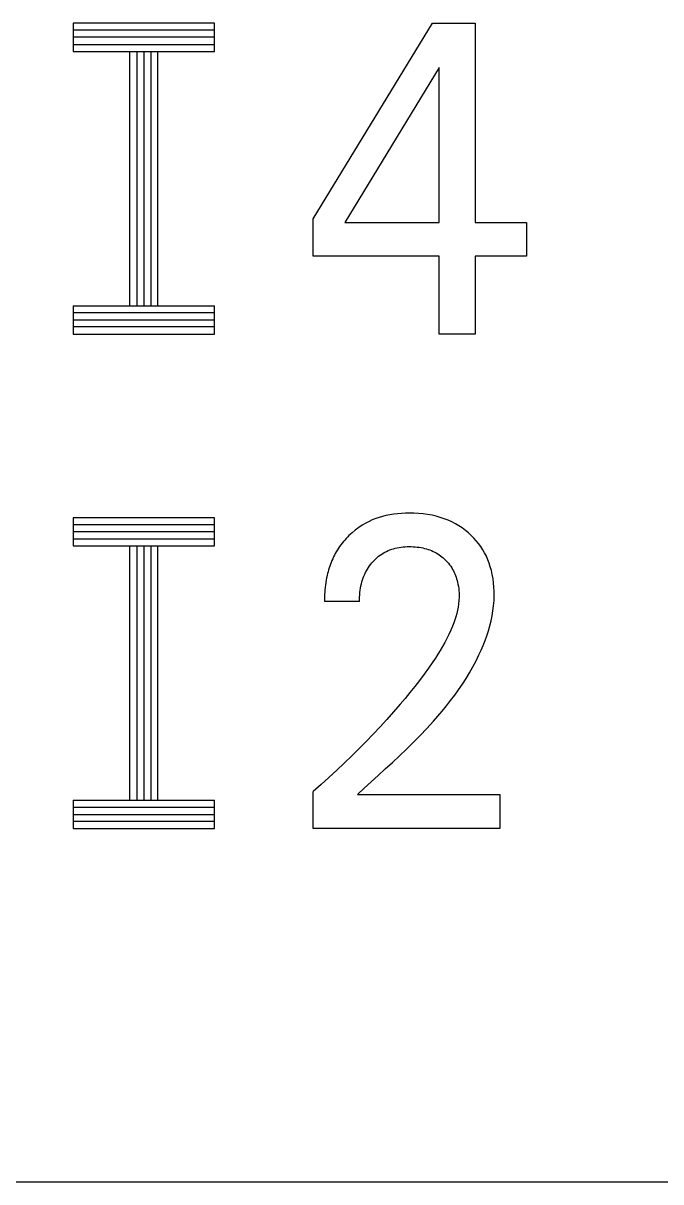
# Model space of a CAD drawing. Extents: x 0 to 420, y 0 to 297.
# Drawn here: x 186.51 to 191.02, y 225.97 to 234.17 of the extents above; entities that cross this region are included whole.
import ezdxf

# ---------------------------------------------------------------- set-up
doc = ezdxf.new("R2010")
doc.units = 0
doc.header["$LTSCALE"] = 23.1
doc.layers.add('10000_FRONT', color=7, linetype='CONTINUOUS')

msp = doc.modelspace()

# ---------------------------------------------------------------- linework, layer by layer
at = {"layer": '10000_FRONT', "color": 7, "linetype": 'CONTINUOUS'}
for p, q in [((186.8601, 234.1684), (186.8601, 233.9684)), ((187.8601, 234.1684), (186.8601, 234.1684)), ((187.8601, 234.1184), (186.8601, 234.1184)), ((187.8601, 233.9684), (187.8601, 234.1684)), ((188.5601, 232.7839), (189.4039, 234.1684)), ((189.4039, 234.1684), (189.7064, 234.1684)), ((189.7064, 234.1684), (189.7064, 232.7589)), ((187.8601, 234.0684), (186.8601, 234.0684)), ((186.8601, 234.0184), (187.8601, 234.0184)), ((186.8601, 233.9684), (187.8601, 233.9684)), ((187.2601, 233.9684), (187.2601, 232.1684)), ((187.3101, 233.9684), (187.3101, 232.1684)), ((187.3601, 233.9684), (187.3601, 232.1684)), ((187.4101, 233.9684), (187.4101, 232.1684)), ((187.4601, 232.1684), (187.4601, 233.9684)), ((189.45, 233.855), (188.7839, 232.7589)), ((189.45, 232.7589), (189.45, 233.855)), ((188.5601, 232.5188), (188.5601, 232.7839)), ((188.7839, 232.7589), (189.45, 232.7589)), ((189.7064, 232.7589), (190.0685, 232.7589)), ((190.0685, 232.7589), (190.0685, 232.5188)), ((189.45, 232.5188), (188.5601, 232.5188)), ((189.45, 231.9684), (189.45, 232.5188)), ((189.7064, 232.5188), (189.7064, 231.9684)), ((190.0685, 232.5188), (189.7064, 232.5188)), ((186.8601, 232.1684), (186.8601, 231.9684)), ((186.8601, 232.1684), (187.8601, 232.1684)), ((187.8601, 231.9684), (187.8601, 232.1684)), ((187.8601, 232.1184), (186.8601, 232.1184)), ((186.8601, 232.0684), (187.8601, 232.0684)), ((187.8601, 232.0184), (186.8601, 232.0184)), ((186.8601, 231.9684), (187.8601, 231.9684)), ((189.7064, 231.9684), (189.45, 231.9684)), ((186.8601, 230.6684), (186.8601, 230.4684)), ((187.8601, 230.6684), (186.8601, 230.6684)), ((187.8601, 230.4684), (187.8601, 230.6684)), ((189.0257, 230.67), (189.0017, 230.6618)), ((189.0501, 230.6773), (189.0257, 230.67)), ((189.0747, 230.6835), (189.0501, 230.6773)), ((189.1018, 230.6891), (189.0747, 230.6835)), ((189.1292, 230.6936), (189.1018, 230.6891)), ((189.1567, 230.697), (189.1292, 230.6936)), ((189.1843, 230.6993), (189.1567, 230.697)), ((189.212, 230.7007), (189.1843, 230.6993)), ((189.2397, 230.7012), (189.212, 230.7007)), ((189.2722, 230.7006), (189.2397, 230.7012)), ((189.3046, 230.6989), (189.2722, 230.7006)), ((189.3368, 230.6959), (189.3046, 230.6989)), ((189.369, 230.6914), (189.3368, 230.6959)), ((189.4008, 230.6856), (189.369, 230.6914)), ((189.4296, 230.6789), (189.4008, 230.6856)), ((189.4581, 230.6709), (189.4296, 230.6789)), ((189.4861, 230.6616), (189.4581, 230.6709)), ((187.8601, 230.6184), (186.8601, 230.6184)), ((188.8814, 230.5992), (188.8574, 230.5815)), ((188.9064, 230.6156), (188.8814, 230.5992)), ((188.9323, 230.6305), (188.9064, 230.6156)), ((188.9549, 230.642), (188.9323, 230.6305)), ((188.9781, 230.6524), (188.9549, 230.642)), ((189.0017, 230.6618), (188.9781, 230.6524)), ((189.5137, 230.6509), (189.4861, 230.6616)), ((189.5406, 230.6388), (189.5137, 230.6509)), ((189.5658, 230.6258), (189.5406, 230.6388)), ((189.5903, 230.6114), (189.5658, 230.6258)), ((189.614, 230.5958), (189.5903, 230.6114)), ((189.6369, 230.5789), (189.614, 230.5958)), ((187.8601, 230.5684), (186.8601, 230.5684)), ((186.8601, 230.5184), (187.8601, 230.5184)), ((188.7825, 230.5104), (188.773, 230.4993)), ((188.7922, 230.5213), (188.7825, 230.5104)), ((188.8022, 230.5318), (188.7922, 230.5213)), ((188.8124, 230.5421), (188.8022, 230.5318)), ((188.8233, 230.5524), (188.8124, 230.5421)), ((188.8344, 230.5624), (188.8233, 230.5524)), ((188.8574, 230.5815), (188.8344, 230.5624)), ((189.6589, 230.5608), (189.6369, 230.5789)), ((189.6782, 230.5433), (189.6589, 230.5608)), ((189.6966, 230.5248), (189.6782, 230.5433)), ((189.714, 230.5055), (189.6966, 230.5248)), ((189.7304, 230.4852), (189.714, 230.5055)), ((186.8601, 230.4684), (187.8601, 230.4684)), ((187.2601, 230.4684), (187.2601, 228.6684)), ((187.3101, 230.4684), (187.3101, 228.6684)), ((187.3601, 230.4684), (187.3601, 228.6684)), ((187.4101, 230.4684), (187.4101, 228.6684)), ((187.4601, 228.6684), (187.4601, 230.4684)), ((188.7231, 230.4279), (188.716, 230.4153)), ((188.7306, 230.4404), (188.7231, 230.4279)), ((188.7384, 230.4526), (188.7306, 230.4404)), ((188.7466, 230.4646), (188.7384, 230.4526)), ((188.7551, 230.4764), (188.7466, 230.4646)), ((188.7639, 230.488), (188.7551, 230.4764)), ((188.773, 230.4993), (188.7639, 230.488)), ((189.0555, 230.4177), (189.067, 230.4242)), ((189.067, 230.4242), (189.0788, 230.4302)), ((189.0788, 230.4302), (189.0908, 230.4357)), ((189.0908, 230.4357), (189.1031, 230.4406)), ((189.1031, 230.4406), (189.1155, 230.4451)), ((189.1155, 230.4451), (189.1281, 230.4491)), ((189.1281, 230.4491), (189.1408, 230.4526)), ((189.1408, 230.4526), (189.1547, 230.4558)), ((189.1547, 230.4558), (189.1687, 230.4584)), ((189.1687, 230.4584), (189.1828, 230.4605)), ((189.1828, 230.4605), (189.197, 230.4621)), ((189.197, 230.4621), (189.2112, 230.4632)), ((189.2112, 230.4632), (189.2254, 230.4639)), ((189.2254, 230.4639), (189.2397, 230.4642)), ((189.2397, 230.4642), (189.2536, 230.464)), ((189.2536, 230.464), (189.2675, 230.4635)), ((189.2675, 230.4635), (189.2813, 230.4625)), ((189.2813, 230.4625), (189.2952, 230.4612)), ((189.2952, 230.4612), (189.3089, 230.4593)), ((189.3089, 230.4593), (189.3226, 230.4571)), ((189.3226, 230.4571), (189.3362, 230.4543)), ((189.3362, 230.4543), (189.3485, 230.4514)), ((189.3485, 230.4514), (189.3607, 230.448)), ((189.3607, 230.448), (189.3728, 230.4442)), ((189.3728, 230.4442), (189.3847, 230.44)), ((189.3847, 230.44), (189.3965, 230.4353)), ((189.3965, 230.4353), (189.408, 230.4302)), ((189.408, 230.4302), (189.4194, 230.4247)), ((189.4194, 230.4247), (189.4302, 230.4188)), ((189.7457, 230.4642), (189.7304, 230.4852)), ((189.7599, 230.4423), (189.7457, 230.4642)), ((189.7731, 230.4192), (189.7599, 230.4423)), ((188.6817, 230.3395), (188.677, 230.3264)), ((188.6866, 230.3525), (188.6817, 230.3395)), ((188.6919, 230.3653), (188.6866, 230.3525)), ((188.6974, 230.3781), (188.6919, 230.3653)), ((188.7033, 230.3906), (188.6974, 230.3781)), ((188.7095, 230.4031), (188.7033, 230.3906)), ((188.716, 230.4153), (188.7095, 230.4031)), ((188.9582, 230.3281), (188.9664, 230.339)), ((188.9664, 230.339), (188.975, 230.3495)), ((188.975, 230.3495), (188.984, 230.3597)), ((188.984, 230.3597), (188.9932, 230.3692)), ((188.9932, 230.3692), (189.0027, 230.3784)), ((189.0027, 230.3784), (189.0126, 230.3871)), ((189.0126, 230.3871), (189.0229, 230.3954)), ((189.0229, 230.3954), (189.0334, 230.4033)), ((189.0334, 230.4033), (189.0443, 230.4108)), ((189.0443, 230.4108), (189.0555, 230.4177)), ((189.4302, 230.4188), (189.4407, 230.4126)), ((189.4407, 230.4126), (189.451, 230.4059)), ((189.451, 230.4059), (189.461, 230.3988)), ((189.461, 230.3988), (189.4707, 230.3913)), ((189.4707, 230.3913), (189.4802, 230.3835)), ((189.4802, 230.3835), (189.4893, 230.3753)), ((189.4893, 230.3753), (189.4988, 230.3661)), ((189.4988, 230.3661), (189.5079, 230.3564)), ((189.5079, 230.3564), (189.5166, 230.3465)), ((189.5166, 230.3465), (189.5248, 230.3361)), ((189.785, 230.3953), (189.7731, 230.4192)), ((189.7956, 230.3709), (189.785, 230.3953)), ((189.8051, 230.3459), (189.7956, 230.3709)), ((189.8133, 230.3205), (189.8051, 230.3459)), ((188.6581, 230.2594), (188.6545, 230.2428)), ((188.6613, 230.273), (188.6581, 230.2594)), ((188.6648, 230.2865), (188.6613, 230.273)), ((188.6686, 230.2999), (188.6648, 230.2865)), ((188.6727, 230.3132), (188.6686, 230.2999)), ((188.677, 230.3264), (188.6727, 230.3132)), ((188.9184, 230.2554), (188.924, 230.2686)), ((188.924, 230.2686), (188.9301, 230.2816)), ((188.9301, 230.2816), (188.9365, 230.2936)), ((188.9365, 230.2936), (188.9432, 230.3054)), ((188.9432, 230.3054), (188.9505, 230.3169)), ((188.9505, 230.3169), (188.9582, 230.3281)), ((189.5248, 230.3361), (189.5326, 230.3254)), ((189.5326, 230.3254), (189.5398, 230.3144)), ((189.5398, 230.3144), (189.5466, 230.3031)), ((189.5466, 230.3031), (189.5523, 230.2924)), ((189.5523, 230.2924), (189.5576, 230.2816)), ((189.5576, 230.2816), (189.5625, 230.2706)), ((189.5625, 230.2706), (189.5669, 230.2594)), ((189.5669, 230.2594), (189.571, 230.248)), ((189.8205, 230.2947), (189.8133, 230.3205)), ((189.8271, 230.2657), (189.8205, 230.2947)), ((189.8323, 230.2365), (189.8271, 230.2657)), ((188.644, 230.1755), (188.6423, 230.1586)), ((188.6461, 230.1924), (188.644, 230.1755)), ((188.6485, 230.2092), (188.6461, 230.1924)), ((188.6513, 230.226), (188.6485, 230.2092)), ((188.6545, 230.2428), (188.6513, 230.226)), ((188.8948, 230.1706), (188.8978, 230.1865)), ((188.8978, 230.1865), (188.901, 230.2005)), ((188.901, 230.2005), (188.9046, 230.2145)), ((188.9046, 230.2145), (188.9087, 230.2283)), ((188.9087, 230.2283), (188.9133, 230.2419)), ((188.9133, 230.2419), (188.9184, 230.2554)), ((189.571, 230.248), (189.5747, 230.2365)), ((189.5747, 230.2365), (189.578, 230.2249)), ((189.578, 230.2249), (189.581, 230.2131)), ((189.581, 230.2131), (189.5843, 230.198)), ((189.5843, 230.198), (189.587, 230.1827)), ((189.587, 230.1827), (189.5892, 230.1674)), ((189.8363, 230.207), (189.8323, 230.2365)), ((189.839, 230.1774), (189.8363, 230.207)), ((189.8404, 230.1477), (189.839, 230.1774)), ((188.6392, 230.108), (188.6389, 230.0911)), ((188.6399, 230.1248), (188.6392, 230.108)), ((188.641, 230.1417), (188.6399, 230.1248)), ((188.6423, 230.1586), (188.641, 230.1417)), ((188.8872, 230.0903), (188.8878, 230.1064)), ((188.8878, 230.1064), (188.8888, 230.1225)), ((188.8888, 230.1225), (188.8903, 230.1385)), ((188.8903, 230.1385), (188.8923, 230.1546)), ((188.8923, 230.1546), (188.8948, 230.1706)), ((189.5892, 230.1674), (189.5909, 230.1519)), ((189.5909, 230.1519), (189.592, 230.1365)), ((189.5924, 230.1056), (189.5913, 230.0823)), ((189.592, 230.1365), (189.5925, 230.121)), ((189.5925, 230.121), (189.5924, 230.1056)), ((189.8393, 230.0819), (189.8407, 230.118)), ((189.8407, 230.118), (189.8404, 230.1477)), ((188.6389, 230.0911), (188.6388, 230.0744)), ((188.887, 230.0744), (188.6388, 230.0744)), ((188.887, 230.0744), (188.8872, 230.0903)), ((189.581, 230.0132), (189.5756, 229.9905)), ((189.5855, 230.0362), (189.581, 230.0132)), ((189.5889, 230.0592), (189.5855, 230.0362)), ((189.5913, 230.0823), (189.5889, 230.0592)), ((189.8318, 230.0099), (189.8364, 230.0458)), ((189.8364, 230.0458), (189.8393, 230.0819)), ((189.5622, 229.9455), (189.5544, 229.9234)), ((189.5693, 229.9679), (189.5622, 229.9455)), ((189.5756, 229.9905), (189.5693, 229.9679)), ((189.8095, 229.9033), (189.8183, 229.9386)), ((189.8183, 229.9386), (189.8257, 229.9742)), ((189.8257, 229.9742), (189.8318, 230.0099)), ((189.5335, 229.8717), (189.5202, 229.8425)), ((189.546, 229.9015), (189.5335, 229.8717)), ((189.5544, 229.9234), (189.546, 229.9015)), ((189.7881, 229.8335), (189.7994, 229.8682)), ((189.7994, 229.8682), (189.8095, 229.9033)), ((189.4909, 229.7854), (189.4752, 229.7574)), ((189.5059, 229.8137), (189.4909, 229.7854)), ((189.5202, 229.8425), (189.5059, 229.8137)), ((189.7482, 229.7313), (189.7624, 229.765)), ((189.7624, 229.765), (189.7758, 229.799)), ((189.7758, 229.799), (189.7881, 229.8335)), ((189.4419, 229.7026), (189.4245, 229.6756)), ((189.4588, 229.7298), (189.4419, 229.7026)), ((189.4752, 229.7574), (189.4588, 229.7298)), ((189.712, 229.6551), (189.733, 229.6981)), ((189.733, 229.6981), (189.7482, 229.7313)), ((189.3758, 229.6042), (189.3441, 229.5601)), ((189.4067, 229.6489), (189.3758, 229.6042)), ((189.4245, 229.6756), (189.4067, 229.6489)), ((189.6661, 229.5715), (189.6896, 229.6129)), ((189.6896, 229.6129), (189.712, 229.6551)), ((189.3441, 229.5601), (189.3115, 229.5166)), ((189.6157, 229.4908), (189.6414, 229.5308)), ((189.6414, 229.5308), (189.6661, 229.5715)), ((189.2782, 229.4737), (189.2442, 229.4313)), ((189.3115, 229.5166), (189.2782, 229.4737)), ((189.5612, 229.4129), (189.5889, 229.4515)), ((189.5889, 229.4515), (189.6157, 229.4908)), ((189.2097, 229.3893), (189.1746, 229.3478)), ((189.2442, 229.4313), (189.2097, 229.3893)), ((189.5031, 229.3374), (189.5325, 229.3748)), ((189.5325, 229.3748), (189.5612, 229.4129)), ((189.1282, 229.2942), (189.081, 229.2413)), ((189.1746, 229.3478), (189.1282, 229.2942)), ((189.4418, 229.2641), (189.4728, 229.3005)), ((189.4728, 229.3005), (189.5031, 229.3374)), ((189.081, 229.2413), (189.0331, 229.189)), ((189.3639, 229.1778), (189.4102, 229.2283)), ((189.4102, 229.2283), (189.4418, 229.2641)), ((188.9846, 229.1373), (188.9343, 229.0851)), ((189.0331, 229.189), (188.9846, 229.1373)), ((189.2683, 229.0794), (189.3165, 229.1282)), ((189.3165, 229.1282), (189.3639, 229.1778)), ((188.8834, 229.0334), (188.8319, 228.9824)), ((188.9343, 229.0851), (188.8834, 229.0334)), ((189.1699, 228.9839), (189.2193, 229.0313)), ((189.2193, 229.0313), (189.2683, 229.0794)), ((188.8319, 228.9824), (188.7797, 228.932)), ((189.1201, 228.9371), (189.1699, 228.9839)), ((188.7257, 228.881), (188.6711, 228.8307)), ((188.7797, 228.932), (188.7257, 228.881)), ((189.0201, 228.8448), (189.0701, 228.8908)), ((189.0701, 228.8908), (189.1201, 228.9371)), ((188.6159, 228.781), (188.5601, 228.7319)), ((188.6711, 228.8307), (188.6159, 228.781)), ((188.921, 228.7538), (189.0201, 228.8448)), ((188.5601, 228.4684), (188.5601, 228.7319)), ((188.8721, 228.7085), (188.921, 228.7538)), ((188.8721, 228.7085), (189.88, 228.7085)), ((189.88, 228.7085), (189.88, 228.4684)), ((186.8601, 228.6684), (186.8601, 228.4684)), ((186.8601, 228.6684), (187.8601, 228.6684)), ((187.8601, 228.6184), (186.8601, 228.6184)), ((187.8601, 228.4684), (187.8601, 228.6684)), ((186.8601, 228.5684), (187.8601, 228.5684)), ((187.8601, 228.5184), (186.8601, 228.5184)), ((186.8601, 228.4684), (187.8601, 228.4684)), ((189.88, 228.4684), (188.5601, 228.4684)), ((134.0601, 225.9684), (203.5601, 225.9684))]:
    msp.add_line(p, q, dxfattribs=at)

doc.saveas('drawing.dxf')
